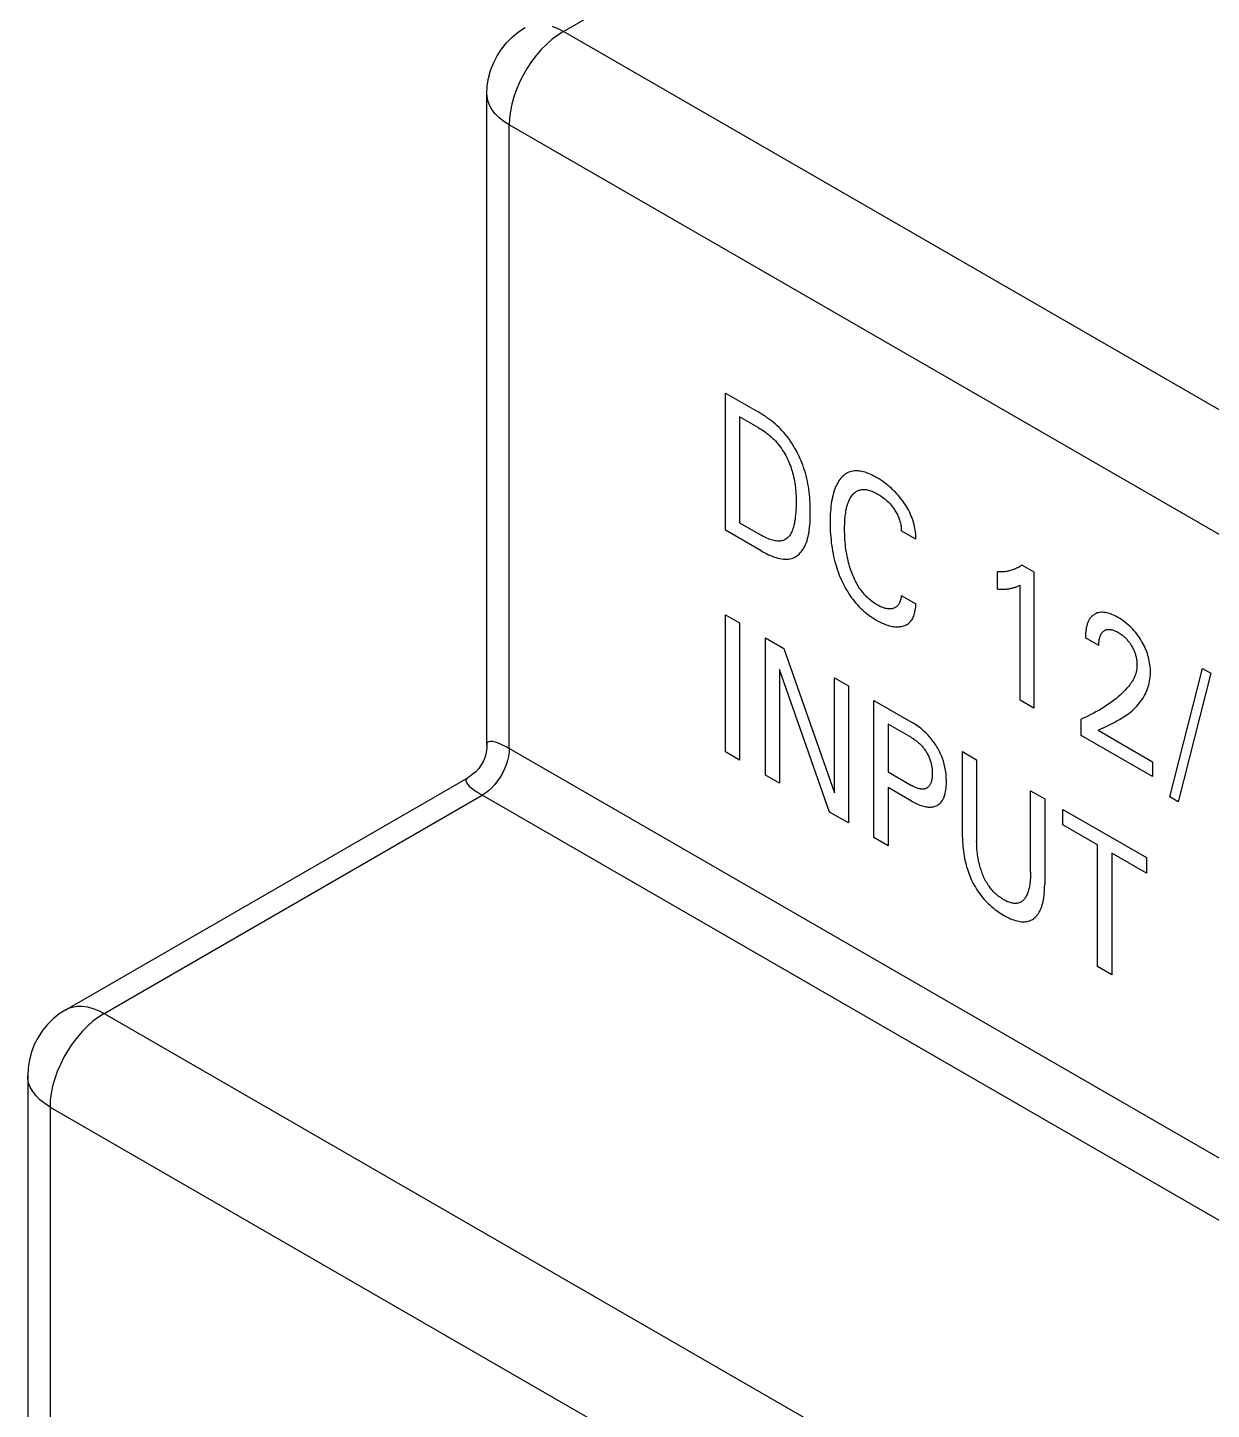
# Model space of a CAD drawing. Extents: x 0 to 420, y 0 to 297.
# Drawn here: x 164.56 to 180.05, y 179.06 to 197.16 of the extents above; entities that cross this region are included whole.
import ezdxf

# ---------------------------------------------------------------- set-up
doc = ezdxf.new("R2010")
doc.units = 0
doc.header["$LTSCALE"] = 23.1
doc.layers.add('40000_ISO', color=7, linetype='CONTINUOUS')

msp = doc.modelspace()

# ---------------------------------------------------------------- linework, layer by layer
at = {"layer": '40000_ISO', "color": 7, "linetype": 'CONTINUOUS'}
for p, q in [((171.572, 197.107), (182.744, 203.557)), ((170.902, 197.033), (170.985, 197.1)), ((170.985, 197.1), (171.072, 197.156)), ((171.425, 197.174), (171.498, 197.145)), ((171.498, 197.059), (171.425, 197.004)), ((171.498, 197.145), (171.572, 197.107)), ((171.572, 197.107), (171.498, 197.059)), ((220.716, 168.734), (171.572, 197.107)), ((170.704, 196.786), (170.761, 196.875)), ((170.761, 196.875), (170.827, 196.958)), ((170.827, 196.958), (170.902, 197.033)), ((171.284, 196.87), (171.218, 196.793)), ((171.354, 196.941), (171.284, 196.87)), ((171.425, 197.004), (171.354, 196.941)), ((170.62, 196.595), (170.656, 196.692)), ((170.656, 196.692), (170.704, 196.786)), ((171.156, 196.711), (171.099, 196.624)), ((171.218, 196.793), (171.156, 196.711)), ((170.593, 196.494), (170.62, 196.595)), ((171.047, 196.533), (171, 196.44)), ((171.099, 196.624), (171.047, 196.533)), ((170.572, 196.29), (170.577, 196.392)), ((170.577, 196.392), (170.593, 196.494)), ((170.96, 196.345), (170.926, 196.249)), ((171, 196.44), (170.96, 196.345)), ((170.573, 196.26), (170.572, 196.29)), ((170.572, 187.765), (170.572, 196.29)), ((170.584, 196.2), (170.573, 196.26)), ((170.606, 196.141), (170.584, 196.2)), ((170.638, 196.083), (170.606, 196.141)), ((170.9, 196.154), (170.88, 196.061)), ((170.926, 196.249), (170.9, 196.154)), ((170.681, 196.028), (170.638, 196.083)), ((170.733, 195.976), (170.681, 196.028)), ((170.795, 195.927), (170.733, 195.976)), ((170.869, 195.969), (170.865, 195.882)), ((170.88, 196.061), (170.869, 195.969)), ((170.865, 195.882), (170.795, 195.927)), ((170.865, 187.717), (170.865, 195.882)), ((220.009, 167.509), (170.865, 195.882)), ((173.693, 190.575), (173.693, 192.371)), ((173.693, 192.371), (174.122, 192.123)), ((173.878, 192.06), (173.878, 190.671)), ((174.122, 191.92), (173.878, 192.06)), ((174.147, 192.109), (174.122, 192.123)), ((174.171, 192.094), (174.147, 192.109)), ((174.196, 192.078), (174.171, 192.094)), ((174.22, 192.062), (174.196, 192.078)), ((174.245, 192.044), (174.22, 192.062)), ((174.269, 192.026), (174.245, 192.044)), ((174.294, 192.008), (174.269, 192.026)), ((174.318, 191.988), (174.294, 192.008)), ((174.342, 191.968), (174.318, 191.988)), ((174.122, 191.92), (174.141, 191.909)), ((174.141, 191.909), (174.16, 191.897)), ((174.16, 191.897), (174.179, 191.884)), ((174.179, 191.884), (174.198, 191.871)), ((174.198, 191.871), (174.218, 191.858)), ((174.218, 191.858), (174.237, 191.843)), ((174.237, 191.843), (174.256, 191.828)), ((174.256, 191.828), (174.274, 191.813)), ((174.274, 191.813), (174.293, 191.796)), ((174.293, 191.796), (174.311, 191.78)), ((174.366, 191.947), (174.342, 191.968)), ((174.39, 191.925), (174.366, 191.947)), ((174.413, 191.902), (174.39, 191.925)), ((174.435, 191.878), (174.413, 191.902)), ((174.458, 191.854), (174.435, 191.878)), ((174.479, 191.829), (174.458, 191.854)), ((174.5, 191.802), (174.479, 191.829)), ((174.522, 191.774), (174.5, 191.802)), ((174.311, 191.78), (174.329, 191.762)), ((174.329, 191.762), (174.347, 191.744)), ((174.347, 191.744), (174.364, 191.725)), ((174.364, 191.725), (174.381, 191.705)), ((174.381, 191.705), (174.398, 191.684)), ((174.398, 191.684), (174.413, 191.664)), ((174.413, 191.664), (174.428, 191.643)), ((174.428, 191.643), (174.442, 191.621)), ((174.442, 191.621), (174.456, 191.598)), ((174.542, 191.746), (174.522, 191.774)), ((174.562, 191.716), (174.542, 191.746)), ((174.581, 191.686), (174.562, 191.716)), ((174.599, 191.655), (174.581, 191.686)), ((174.617, 191.624), (174.599, 191.655)), ((174.633, 191.592), (174.617, 191.624)), ((174.456, 191.598), (174.47, 191.576)), ((174.47, 191.576), (174.482, 191.552)), ((174.482, 191.552), (174.495, 191.529)), ((174.495, 191.529), (174.506, 191.505)), ((174.506, 191.505), (174.517, 191.481)), ((174.517, 191.481), (174.528, 191.457)), ((174.528, 191.457), (174.537, 191.433)), ((174.537, 191.433), (174.547, 191.409)), ((174.649, 191.56), (174.633, 191.592)), ((174.664, 191.527), (174.649, 191.56)), ((174.679, 191.494), (174.664, 191.527)), ((174.692, 191.462), (174.679, 191.494)), ((174.705, 191.429), (174.692, 191.462)), ((174.547, 191.409), (174.555, 191.384)), ((174.555, 191.384), (174.563, 191.36)), ((174.563, 191.36), (174.572, 191.331)), ((174.572, 191.331), (174.579, 191.302)), ((174.579, 191.302), (174.586, 191.274)), ((174.586, 191.274), (174.592, 191.245)), ((174.717, 191.396), (174.705, 191.429)), ((174.727, 191.363), (174.717, 191.396)), ((174.739, 191.327), (174.727, 191.363)), ((174.749, 191.29), (174.739, 191.327)), ((174.758, 191.254), (174.749, 191.29)), ((174.766, 191.218), (174.758, 191.254)), ((175.205, 191.256), (175.191, 191.239)), ((175.218, 191.271), (175.205, 191.256)), ((175.231, 191.284), (175.218, 191.271)), ((175.246, 191.296), (175.231, 191.284)), ((175.261, 191.307), (175.246, 191.296)), ((175.276, 191.317), (175.261, 191.307)), ((175.292, 191.326), (175.276, 191.317)), ((175.309, 191.334), (175.292, 191.326)), ((175.327, 191.34), (175.309, 191.334)), ((175.344, 191.345), (175.327, 191.34)), ((175.363, 191.349), (175.344, 191.345)), ((175.381, 191.351), (175.363, 191.349)), ((175.401, 191.352), (175.381, 191.351)), ((175.42, 191.352), (175.401, 191.352)), ((175.44, 191.35), (175.42, 191.352)), ((175.461, 191.347), (175.44, 191.35)), ((175.481, 191.344), (175.461, 191.347)), ((175.502, 191.339), (175.481, 191.344)), ((175.522, 191.333), (175.502, 191.339)), ((175.543, 191.326), (175.522, 191.333)), ((175.563, 191.318), (175.543, 191.326)), ((175.584, 191.309), (175.563, 191.318)), ((175.605, 191.3), (175.584, 191.309)), ((175.626, 191.289), (175.605, 191.3)), ((175.647, 191.278), (175.626, 191.289)), ((175.668, 191.266), (175.647, 191.278)), ((175.695, 191.251), (175.668, 191.266)), ((175.722, 191.234), (175.695, 191.251)), ((174.592, 191.245), (174.598, 191.217)), ((174.598, 191.217), (174.602, 191.189)), ((174.602, 191.189), (174.606, 191.162)), ((174.606, 191.162), (174.609, 191.134)), ((174.609, 191.134), (174.612, 191.107)), ((174.612, 191.107), (174.614, 191.08)), ((174.614, 191.08), (174.616, 191.053)), ((174.773, 191.183), (174.766, 191.218)), ((174.779, 191.147), (174.773, 191.183)), ((174.784, 191.112), (174.779, 191.147)), ((174.789, 191.077), (174.784, 191.112)), ((174.793, 191.043), (174.789, 191.077)), ((175.117, 191.093), (175.109, 191.066)), ((175.126, 191.118), (175.117, 191.093)), ((175.135, 191.141), (175.126, 191.118)), ((175.145, 191.162), (175.135, 191.141)), ((175.155, 191.183), (175.145, 191.162)), ((175.167, 191.203), (175.155, 191.183)), ((175.179, 191.221), (175.167, 191.203)), ((175.191, 191.239), (175.179, 191.221)), ((175.376, 191.059), (175.385, 191.067)), ((175.385, 191.067), (175.395, 191.075)), ((175.395, 191.075), (175.405, 191.082)), ((175.405, 191.082), (175.416, 191.088)), ((175.416, 191.088), (175.427, 191.093)), ((175.427, 191.093), (175.438, 191.098)), ((175.438, 191.098), (175.449, 191.101)), ((175.449, 191.101), (175.461, 191.104)), ((175.461, 191.104), (175.473, 191.106)), ((175.473, 191.106), (175.485, 191.108)), ((175.485, 191.108), (175.498, 191.108)), ((175.498, 191.108), (175.511, 191.108)), ((175.511, 191.108), (175.524, 191.107)), ((175.524, 191.107), (175.537, 191.106)), ((175.537, 191.106), (175.55, 191.104)), ((175.55, 191.104), (175.565, 191.1)), ((175.565, 191.1), (175.58, 191.096)), ((175.58, 191.096), (175.595, 191.091)), ((175.595, 191.091), (175.61, 191.086)), ((175.61, 191.086), (175.626, 191.079)), ((175.626, 191.079), (175.641, 191.072)), ((175.641, 191.072), (175.657, 191.065)), ((175.748, 191.216), (175.722, 191.234)), ((175.775, 191.197), (175.748, 191.216)), ((175.801, 191.177), (175.775, 191.197)), ((175.821, 191.161), (175.801, 191.177)), ((175.841, 191.145), (175.821, 191.161)), ((175.86, 191.128), (175.841, 191.145)), ((175.88, 191.11), (175.86, 191.128)), ((175.899, 191.091), (175.88, 191.11)), ((175.918, 191.072), (175.899, 191.091)), ((175.935, 191.053), (175.918, 191.072)), ((174.616, 191.053), (174.617, 191.026)), ((174.617, 191.026), (174.617, 191)), ((174.617, 191), (174.618, 190.973)), ((174.618, 190.912), (174.617, 190.878)), ((174.618, 190.973), (174.618, 190.947)), ((174.618, 190.947), (174.618, 190.912)), ((174.796, 191.008), (174.793, 191.043)), ((174.798, 190.974), (174.796, 191.008)), ((174.8, 190.94), (174.798, 190.974)), ((174.802, 190.906), (174.8, 190.94)), ((174.803, 190.873), (174.802, 190.906)), ((175.074, 190.89), (175.071, 190.855)), ((175.079, 190.924), (175.074, 190.89)), ((175.083, 190.954), (175.079, 190.924)), ((175.089, 190.983), (175.083, 190.954)), ((175.095, 191.011), (175.089, 190.983)), ((175.101, 191.039), (175.095, 191.011)), ((175.109, 191.066), (175.101, 191.039)), ((175.279, 190.866), (175.284, 190.887)), ((175.284, 190.887), (175.29, 190.907)), ((175.29, 190.907), (175.296, 190.926)), ((175.296, 190.926), (175.302, 190.941)), ((175.302, 190.941), (175.308, 190.955)), ((175.308, 190.955), (175.314, 190.969)), ((175.314, 190.969), (175.32, 190.982)), ((175.32, 190.982), (175.327, 190.995)), ((175.327, 190.995), (175.335, 191.008)), ((175.335, 191.008), (175.343, 191.019)), ((175.343, 191.019), (175.351, 191.031)), ((175.351, 191.031), (175.359, 191.041)), ((175.359, 191.041), (175.367, 191.05)), ((175.367, 191.05), (175.376, 191.059)), ((175.657, 191.065), (175.672, 191.057)), ((175.672, 191.057), (175.688, 191.048)), ((175.688, 191.048), (175.703, 191.038)), ((175.703, 191.038), (175.719, 191.029)), ((175.719, 191.029), (175.735, 191.018)), ((175.735, 191.018), (175.75, 191.007)), ((175.75, 191.007), (175.766, 190.995)), ((175.766, 190.995), (175.78, 190.984)), ((175.78, 190.984), (175.794, 190.972)), ((175.794, 190.972), (175.807, 190.959)), ((175.807, 190.959), (175.821, 190.946)), ((175.821, 190.946), (175.835, 190.932)), ((175.835, 190.932), (175.847, 190.919)), ((175.847, 190.919), (175.86, 190.905)), ((175.86, 190.905), (175.872, 190.89)), ((175.872, 190.89), (175.883, 190.875)), ((175.953, 191.034), (175.935, 191.053)), ((175.97, 191.014), (175.953, 191.034)), ((175.986, 190.994), (175.97, 191.014)), ((176.003, 190.973), (175.986, 190.994)), ((176.018, 190.951), (176.003, 190.973)), ((176.033, 190.93), (176.018, 190.951)), ((176.048, 190.908), (176.033, 190.93)), ((176.062, 190.885), (176.048, 190.908)), ((174.604, 190.717), (174.599, 190.691)), ((174.607, 190.744), (174.604, 190.717)), ((174.611, 190.777), (174.607, 190.744)), ((174.614, 190.81), (174.611, 190.777)), ((174.616, 190.843), (174.614, 190.81)), ((174.617, 190.878), (174.616, 190.843)), ((174.8, 190.675), (174.801, 190.707)), ((174.801, 190.707), (174.802, 190.74)), ((174.802, 190.74), (174.803, 190.773)), ((174.803, 190.839), (174.803, 190.873)), ((174.803, 190.806), (174.803, 190.839)), ((174.803, 190.773), (174.803, 190.806)), ((175.064, 190.747), (175.063, 190.711)), ((175.063, 190.711), (175.063, 190.674)), ((175.066, 190.784), (175.064, 190.747)), ((175.068, 190.82), (175.066, 190.784)), ((175.071, 190.855), (175.068, 190.82)), ((175.255, 190.685), (175.257, 190.715)), ((175.257, 190.715), (175.26, 190.744)), ((175.26, 190.744), (175.262, 190.762)), ((175.262, 190.762), (175.264, 190.78)), ((175.264, 190.78), (175.267, 190.802)), ((175.267, 190.802), (175.271, 190.824)), ((175.271, 190.824), (175.275, 190.845)), ((175.275, 190.845), (175.279, 190.866)), ((175.883, 190.875), (175.895, 190.859)), ((175.895, 190.859), (175.904, 190.847)), ((175.904, 190.847), (175.912, 190.833)), ((175.912, 190.833), (175.921, 190.82)), ((175.921, 190.82), (175.929, 190.807)), ((175.929, 190.807), (175.937, 190.793)), ((175.937, 190.793), (175.944, 190.779)), ((175.944, 190.779), (175.951, 190.765)), ((175.951, 190.765), (175.957, 190.751)), ((175.957, 190.751), (175.963, 190.737)), ((175.963, 190.737), (175.968, 190.723)), ((175.968, 190.723), (175.973, 190.709)), ((175.973, 190.709), (175.977, 190.695)), ((176.075, 190.863), (176.062, 190.885)), ((176.088, 190.84), (176.075, 190.863)), ((176.1, 190.816), (176.088, 190.84)), ((176.111, 190.793), (176.1, 190.816)), ((176.121, 190.769), (176.111, 190.793)), ((176.131, 190.746), (176.121, 190.769)), ((176.14, 190.722), (176.131, 190.746)), ((176.148, 190.698), (176.14, 190.722)), ((174.159, 190.306), (173.693, 190.575)), ((173.878, 190.671), (174.16, 190.509)), ((174.548, 190.53), (174.54, 190.516)), ((174.556, 190.545), (174.548, 190.53)), ((174.563, 190.56), (174.556, 190.545)), ((174.569, 190.576), (174.563, 190.56)), ((174.575, 190.592), (174.569, 190.576)), ((174.582, 190.616), (174.575, 190.592)), ((174.589, 190.64), (174.582, 190.616)), ((174.595, 190.665), (174.589, 190.64)), ((174.599, 190.691), (174.595, 190.665)), ((174.782, 190.521), (174.787, 190.551)), ((174.787, 190.551), (174.791, 190.581)), ((174.791, 190.581), (174.795, 190.612)), ((174.795, 190.612), (174.798, 190.643)), ((174.798, 190.643), (174.8, 190.675)), ((175.063, 190.674), (175.063, 190.637)), ((175.063, 190.637), (175.064, 190.599)), ((175.064, 190.599), (175.066, 190.561)), ((175.066, 190.561), (175.068, 190.523)), ((175.253, 190.624), (175.254, 190.655)), ((175.253, 190.593), (175.253, 190.624)), ((175.253, 190.56), (175.253, 190.593)), ((175.254, 190.526), (175.253, 190.56)), ((175.254, 190.655), (175.255, 190.685)), ((175.255, 190.492), (175.254, 190.526)), ((175.977, 190.695), (175.981, 190.681)), ((175.981, 190.681), (175.984, 190.667)), ((175.984, 190.667), (175.987, 190.652)), ((175.987, 190.652), (175.99, 190.637)), ((175.99, 190.637), (175.992, 190.622)), ((175.992, 190.622), (175.994, 190.608)), ((175.994, 190.608), (175.995, 190.593)), ((175.995, 190.593), (175.995, 190.579)), ((175.995, 190.579), (175.995, 190.566)), ((176.185, 190.456), (175.995, 190.566)), ((176.155, 190.675), (176.148, 190.698)), ((176.161, 190.651), (176.155, 190.675)), ((176.167, 190.628), (176.161, 190.651)), ((176.172, 190.602), (176.167, 190.628)), ((176.177, 190.577), (176.172, 190.602)), ((176.18, 190.552), (176.177, 190.577)), ((176.183, 190.527), (176.18, 190.552)), ((176.184, 190.503), (176.183, 190.527)), ((174.179, 190.498), (174.16, 190.509)), ((174.198, 190.488), (174.179, 190.498)), ((174.217, 190.479), (174.198, 190.488)), ((174.236, 190.47), (174.217, 190.479)), ((174.255, 190.462), (174.236, 190.47)), ((174.274, 190.455), (174.255, 190.462)), ((174.293, 190.448), (174.274, 190.455)), ((174.311, 190.443), (174.293, 190.448)), ((174.327, 190.439), (174.311, 190.443)), ((174.343, 190.436), (174.327, 190.439)), ((174.359, 190.434), (174.343, 190.436)), ((174.374, 190.432), (174.359, 190.434)), ((174.389, 190.432), (174.374, 190.432)), ((174.404, 190.433), (174.389, 190.432)), ((174.418, 190.434), (174.404, 190.433)), ((174.432, 190.437), (174.418, 190.434)), ((174.447, 190.441), (174.432, 190.437)), ((174.461, 190.446), (174.447, 190.441)), ((174.474, 190.453), (174.461, 190.446)), ((174.487, 190.461), (174.474, 190.453)), ((174.499, 190.47), (174.487, 190.461)), ((174.511, 190.48), (174.499, 190.47)), ((174.521, 190.491), (174.511, 190.48)), ((174.531, 190.503), (174.521, 190.491)), ((174.54, 190.516), (174.531, 190.503)), ((174.71, 190.326), (174.721, 190.344)), ((174.721, 190.344), (174.732, 190.363)), ((174.732, 190.363), (174.743, 190.387)), ((174.743, 190.387), (174.753, 190.412)), ((174.753, 190.412), (174.762, 190.438)), ((174.762, 190.438), (174.769, 190.465)), ((174.769, 190.465), (174.776, 190.492)), ((174.776, 190.492), (174.782, 190.521)), ((175.068, 190.523), (175.071, 190.485)), ((175.071, 190.485), (175.075, 190.446)), ((175.075, 190.446), (175.079, 190.407)), ((175.079, 190.407), (175.084, 190.372)), ((175.084, 190.372), (175.089, 190.338)), ((175.257, 190.458), (175.255, 190.492)), ((175.26, 190.424), (175.257, 190.458)), ((175.263, 190.389), (175.26, 190.424)), ((175.266, 190.358), (175.263, 190.389)), ((175.27, 190.327), (175.266, 190.358)), ((176.185, 190.479), (176.184, 190.503)), ((176.185, 190.456), (176.185, 190.479)), ((174.159, 190.306), (174.183, 190.292)), ((174.183, 190.292), (174.208, 190.279)), ((174.208, 190.279), (174.233, 190.266)), ((174.233, 190.266), (174.258, 190.254)), ((174.258, 190.254), (174.283, 190.243)), ((174.283, 190.243), (174.307, 190.233)), ((174.307, 190.233), (174.332, 190.224)), ((174.332, 190.224), (174.356, 190.216)), ((174.356, 190.216), (174.38, 190.209)), ((174.38, 190.209), (174.404, 190.203)), ((174.404, 190.203), (174.428, 190.199)), ((174.428, 190.199), (174.451, 190.196)), ((174.451, 190.196), (174.473, 190.194)), ((174.473, 190.194), (174.495, 190.194)), ((174.495, 190.194), (174.517, 190.196)), ((174.517, 190.196), (174.537, 190.2)), ((174.537, 190.2), (174.556, 190.204)), ((174.556, 190.204), (174.575, 190.211)), ((174.575, 190.211), (174.593, 190.219)), ((174.593, 190.219), (174.61, 190.228)), ((174.61, 190.228), (174.626, 190.238)), ((174.626, 190.238), (174.642, 190.25)), ((174.642, 190.25), (174.657, 190.263)), ((174.657, 190.263), (174.672, 190.277)), ((174.672, 190.277), (174.685, 190.292)), ((174.685, 190.292), (174.698, 190.309)), ((174.698, 190.309), (174.71, 190.326)), ((175.089, 190.338), (175.095, 190.303)), ((175.095, 190.303), (175.102, 190.267)), ((175.102, 190.267), (175.109, 190.232)), ((175.109, 190.232), (175.117, 190.196)), ((175.117, 190.196), (175.127, 190.16)), ((175.275, 190.295), (175.27, 190.327)), ((175.28, 190.264), (175.275, 190.295)), ((175.286, 190.232), (175.28, 190.264)), ((175.293, 190.2), (175.286, 190.232)), ((175.299, 190.176), (175.293, 190.2)), ((175.305, 190.151), (175.299, 190.176)), ((175.127, 190.16), (175.136, 190.128)), ((175.136, 190.128), (175.145, 190.095)), ((175.145, 190.095), (175.156, 190.063)), ((175.156, 190.063), (175.167, 190.03)), ((175.167, 190.03), (175.179, 189.998)), ((175.179, 189.998), (175.192, 189.965)), ((175.311, 190.127), (175.305, 190.151)), ((175.319, 190.102), (175.311, 190.127)), ((175.326, 190.078), (175.319, 190.102)), ((175.334, 190.053), (175.326, 190.078)), ((175.343, 190.028), (175.334, 190.053)), ((175.351, 190.008), (175.343, 190.028)), ((175.359, 189.987), (175.351, 190.008)), ((175.368, 189.967), (175.359, 189.987)), ((177.253, 189.805), (177.253, 190.029)), ((177.268, 190.029), (177.253, 190.029)), ((177.283, 190.028), (177.268, 190.029)), ((177.298, 190.028), (177.283, 190.028)), ((177.313, 190.029), (177.298, 190.028)), ((177.327, 190.03), (177.313, 190.029)), ((177.342, 190.031), (177.327, 190.03)), ((177.356, 190.032), (177.342, 190.031)), ((177.37, 190.034), (177.356, 190.032)), ((177.384, 190.037), (177.37, 190.034)), ((177.398, 190.04), (177.384, 190.037)), ((177.412, 190.043), (177.398, 190.04)), ((177.425, 190.046), (177.412, 190.043)), ((177.439, 190.05), (177.425, 190.046)), ((177.452, 190.055), (177.439, 190.05)), ((177.465, 190.059), (177.452, 190.055)), ((177.478, 190.064), (177.465, 190.059)), ((177.491, 190.07), (177.478, 190.064)), ((177.504, 190.076), (177.491, 190.07)), ((177.517, 190.082), (177.504, 190.076)), ((177.529, 190.088), (177.517, 190.082)), ((177.541, 190.095), (177.529, 190.088)), ((177.554, 190.103), (177.541, 190.095)), ((177.565, 190.111), (177.554, 190.103)), ((177.577, 190.119), (177.565, 190.111)), ((177.577, 190.119), (177.731, 190.03)), ((177.731, 190.03), (177.731, 188.244)), ((175.192, 189.965), (175.206, 189.933)), ((175.206, 189.933), (175.219, 189.905)), ((175.219, 189.905), (175.232, 189.877)), ((175.232, 189.877), (175.247, 189.849)), ((175.247, 189.849), (175.261, 189.821)), ((175.261, 189.821), (175.277, 189.794)), ((175.377, 189.946), (175.368, 189.967)), ((175.386, 189.926), (175.377, 189.946)), ((175.396, 189.906), (175.386, 189.926)), ((175.407, 189.886), (175.396, 189.906)), ((175.418, 189.866), (175.407, 189.886)), ((175.429, 189.847), (175.418, 189.866)), ((175.441, 189.827), (175.429, 189.847)), ((175.454, 189.808), (175.441, 189.827)), ((175.468, 189.789), (175.454, 189.808)), ((177.253, 189.805), (177.27, 189.805)), ((177.27, 189.805), (177.286, 189.804)), ((177.286, 189.804), (177.303, 189.804)), ((177.303, 189.804), (177.32, 189.803)), ((177.32, 189.803), (177.336, 189.804)), ((177.336, 189.804), (177.348, 189.804)), ((177.348, 189.804), (177.36, 189.805)), ((177.36, 189.805), (177.372, 189.805)), ((177.372, 189.805), (177.384, 189.807)), ((177.384, 189.807), (177.396, 189.808)), ((177.396, 189.808), (177.408, 189.809)), ((177.408, 189.809), (177.42, 189.811)), ((177.42, 189.811), (177.432, 189.814)), ((177.432, 189.814), (177.444, 189.816)), ((177.444, 189.816), (177.456, 189.819)), ((177.456, 189.819), (177.468, 189.823)), ((177.468, 189.823), (177.476, 189.825)), ((177.476, 189.825), (177.485, 189.828)), ((177.485, 189.828), (177.493, 189.831)), ((177.493, 189.831), (177.502, 189.835)), ((177.502, 189.835), (177.511, 189.839)), ((177.511, 189.839), (177.52, 189.843)), ((177.52, 189.843), (177.53, 189.847)), ((177.53, 189.847), (177.54, 189.852)), ((177.54, 189.852), (177.549, 189.857)), ((177.549, 188.349), (177.549, 189.857)), ((175.277, 189.794), (175.293, 189.767)), ((175.293, 189.767), (175.31, 189.74)), ((175.31, 189.74), (175.327, 189.715)), ((175.327, 189.715), (175.345, 189.69)), ((175.345, 189.69), (175.363, 189.666)), ((175.363, 189.666), (175.382, 189.642)), ((175.382, 189.642), (175.401, 189.62)), ((175.401, 189.62), (175.421, 189.598)), ((175.482, 189.771), (175.468, 189.789)), ((175.496, 189.753), (175.482, 189.771)), ((175.511, 189.736), (175.496, 189.753)), ((175.526, 189.719), (175.511, 189.736)), ((175.541, 189.704), (175.526, 189.719)), ((175.556, 189.689), (175.541, 189.704)), ((175.571, 189.676), (175.556, 189.689)), ((175.586, 189.663), (175.571, 189.676)), ((175.601, 189.65), (175.586, 189.663)), ((175.617, 189.638), (175.601, 189.65)), ((175.632, 189.627), (175.617, 189.638)), ((175.648, 189.617), (175.632, 189.627)), ((175.972, 189.626), (175.967, 189.615)), ((175.977, 189.637), (175.972, 189.626)), ((175.981, 189.65), (175.977, 189.637)), ((175.985, 189.664), (175.981, 189.65)), ((175.989, 189.677), (175.985, 189.664)), ((175.992, 189.692), (175.989, 189.677)), ((175.994, 189.707), (175.992, 189.692)), ((175.995, 189.722), (175.994, 189.707)), ((175.995, 189.722), (176.185, 189.612)), ((173.693, 187.672), (173.693, 189.468)), ((173.693, 189.468), (173.878, 189.361)), ((175.421, 189.598), (175.441, 189.577)), ((175.441, 189.577), (175.461, 189.556)), ((175.461, 189.556), (175.481, 189.536)), ((175.481, 189.536), (175.504, 189.516)), ((175.504, 189.516), (175.527, 189.496)), ((175.527, 189.496), (175.55, 189.478)), ((175.55, 189.478), (175.574, 189.46)), ((175.574, 189.46), (175.597, 189.444)), ((175.597, 189.444), (175.621, 189.428)), ((175.663, 189.607), (175.648, 189.617)), ((175.679, 189.598), (175.663, 189.607)), ((175.695, 189.589), (175.679, 189.598)), ((175.71, 189.581), (175.695, 189.589)), ((175.726, 189.573), (175.71, 189.581)), ((175.741, 189.567), (175.726, 189.573)), ((175.757, 189.561), (175.741, 189.567)), ((175.771, 189.556), (175.757, 189.561)), ((175.785, 189.552), (175.771, 189.556)), ((175.799, 189.548), (175.785, 189.552)), ((175.813, 189.546), (175.799, 189.548)), ((175.826, 189.544), (175.813, 189.546)), ((175.839, 189.544), (175.826, 189.544)), ((175.851, 189.544), (175.839, 189.544)), ((175.863, 189.545), (175.851, 189.544)), ((175.875, 189.547), (175.863, 189.545)), ((175.886, 189.549), (175.875, 189.547)), ((175.896, 189.553), (175.886, 189.549)), ((175.906, 189.557), (175.896, 189.553)), ((175.915, 189.561), (175.906, 189.557)), ((175.924, 189.567), (175.915, 189.561)), ((175.933, 189.573), (175.924, 189.567)), ((175.94, 189.58), (175.933, 189.573)), ((175.948, 189.588), (175.94, 189.58)), ((175.955, 189.596), (175.948, 189.588)), ((175.961, 189.606), (175.955, 189.596)), ((175.967, 189.615), (175.961, 189.606)), ((176.151, 189.435), (176.158, 189.451)), ((176.158, 189.451), (176.164, 189.468)), ((176.164, 189.468), (176.169, 189.486)), ((176.169, 189.486), (176.174, 189.506)), ((176.174, 189.506), (176.178, 189.526)), ((176.178, 189.526), (176.181, 189.547)), ((176.181, 189.547), (176.183, 189.568)), ((176.183, 189.568), (176.185, 189.59)), ((176.185, 189.59), (176.185, 189.612)), ((178.481, 189.44), (178.475, 189.434)), ((178.487, 189.447), (178.481, 189.44)), ((178.493, 189.452), (178.487, 189.447)), ((178.5, 189.458), (178.493, 189.452)), ((178.506, 189.463), (178.5, 189.458)), ((178.513, 189.468), (178.506, 189.463)), ((178.52, 189.473), (178.513, 189.468)), ((178.528, 189.477), (178.52, 189.473)), ((178.535, 189.481), (178.528, 189.477)), ((178.543, 189.484), (178.535, 189.481)), ((178.559, 189.491), (178.543, 189.484)), ((178.576, 189.495), (178.559, 189.491)), ((178.594, 189.498), (178.576, 189.495)), ((178.612, 189.5), (178.594, 189.498)), ((178.628, 189.5), (178.612, 189.5)), ((178.645, 189.499), (178.628, 189.5)), ((178.661, 189.497), (178.645, 189.499)), ((178.678, 189.494), (178.661, 189.497)), ((178.696, 189.49), (178.678, 189.494)), ((178.713, 189.485), (178.696, 189.49)), ((178.732, 189.479), (178.713, 189.485)), ((178.752, 189.471), (178.732, 189.479)), ((178.771, 189.463), (178.752, 189.471)), ((178.791, 189.453), (178.771, 189.463)), ((178.81, 189.443), (178.791, 189.453)), ((178.83, 189.432), (178.81, 189.443)), ((173.878, 189.361), (173.878, 187.565)), ((175.621, 189.428), (175.645, 189.413)), ((175.645, 189.413), (175.668, 189.399)), ((175.668, 189.399), (175.694, 189.384)), ((175.694, 189.384), (175.72, 189.371)), ((175.72, 189.371), (175.746, 189.358)), ((175.746, 189.358), (175.772, 189.347)), ((175.772, 189.347), (175.797, 189.337)), ((175.797, 189.337), (175.817, 189.331)), ((175.817, 189.331), (175.837, 189.325)), ((175.837, 189.325), (175.856, 189.32)), ((175.856, 189.32), (175.875, 189.316)), ((175.875, 189.316), (175.894, 189.313)), ((175.894, 189.313), (175.913, 189.31)), ((175.913, 189.31), (175.93, 189.309)), ((175.93, 189.309), (175.948, 189.309)), ((175.948, 189.309), (175.965, 189.31)), ((175.965, 189.31), (175.981, 189.312)), ((175.981, 189.312), (175.998, 189.314)), ((175.998, 189.314), (176.014, 189.318)), ((176.014, 189.318), (176.029, 189.322)), ((176.029, 189.322), (176.043, 189.328)), ((176.043, 189.328), (176.057, 189.334)), ((176.057, 189.334), (176.07, 189.341)), ((176.07, 189.341), (176.083, 189.35)), ((176.083, 189.35), (176.095, 189.359)), ((176.095, 189.359), (176.106, 189.37)), ((176.106, 189.37), (176.117, 189.381)), ((176.117, 189.381), (176.126, 189.393)), ((176.126, 189.393), (176.135, 189.406)), ((176.135, 189.406), (176.144, 189.42)), ((176.144, 189.42), (176.151, 189.435)), ((178.41, 189.259), (178.409, 189.246)), ((178.412, 189.272), (178.41, 189.259)), ((178.414, 189.285), (178.412, 189.272)), ((178.416, 189.297), (178.414, 189.285)), ((178.419, 189.309), (178.416, 189.297)), ((178.421, 189.319), (178.419, 189.309)), ((178.423, 189.328), (178.421, 189.319)), ((178.426, 189.338), (178.423, 189.328)), ((178.429, 189.347), (178.426, 189.338)), ((178.432, 189.356), (178.429, 189.347)), ((178.435, 189.365), (178.432, 189.356)), ((178.439, 189.373), (178.435, 189.365)), ((178.442, 189.382), (178.439, 189.373)), ((178.446, 189.39), (178.442, 189.382)), ((178.45, 189.398), (178.446, 189.39)), ((178.455, 189.405), (178.45, 189.398)), ((178.459, 189.413), (178.455, 189.405)), ((178.464, 189.42), (178.459, 189.413)), ((178.47, 189.427), (178.464, 189.42)), ((178.475, 189.434), (178.47, 189.427)), ((178.643, 189.253), (178.649, 189.258)), ((178.649, 189.258), (178.655, 189.262)), ((178.655, 189.262), (178.662, 189.265)), ((178.662, 189.265), (178.669, 189.269)), ((178.669, 189.269), (178.676, 189.271)), ((178.676, 189.271), (178.684, 189.273)), ((178.684, 189.273), (178.692, 189.275)), ((178.692, 189.275), (178.7, 189.276)), ((178.7, 189.276), (178.708, 189.277)), ((178.708, 189.277), (178.716, 189.277)), ((178.716, 189.277), (178.725, 189.276)), ((178.725, 189.276), (178.733, 189.275)), ((178.733, 189.275), (178.742, 189.274)), ((178.742, 189.274), (178.751, 189.272)), ((178.751, 189.272), (178.76, 189.27)), ((178.76, 189.27), (178.77, 189.267)), ((178.77, 189.267), (178.78, 189.263)), ((178.78, 189.263), (178.79, 189.259)), ((178.79, 189.259), (178.8, 189.255)), ((178.853, 189.419), (178.83, 189.432)), ((178.876, 189.404), (178.853, 189.419)), ((178.898, 189.388), (178.876, 189.404)), ((178.921, 189.372), (178.898, 189.388)), ((178.944, 189.354), (178.921, 189.372)), ((178.964, 189.337), (178.944, 189.354)), ((178.984, 189.318), (178.964, 189.337)), ((179.004, 189.299), (178.984, 189.318)), ((179.023, 189.279), (179.004, 189.299)), ((179.043, 189.259), (179.023, 189.279)), ((179.06, 189.238), (179.043, 189.259)), ((174.218, 187.369), (174.218, 189.165)), ((174.218, 189.165), (174.459, 189.026)), ((178.406, 189.207), (178.405, 189.193)), ((178.405, 189.193), (178.405, 189.179)), ((178.405, 189.179), (178.405, 189.166)), ((178.58, 189.064), (178.405, 189.166)), ((178.407, 189.233), (178.406, 189.22)), ((178.406, 189.22), (178.406, 189.207)), ((178.409, 189.246), (178.407, 189.233)), ((178.58, 189.064), (178.581, 189.077)), ((178.581, 189.09), (178.582, 189.103)), ((178.581, 189.077), (178.581, 189.09)), ((178.582, 189.103), (178.583, 189.116)), ((178.583, 189.116), (178.584, 189.128)), ((178.584, 189.128), (178.586, 189.14)), ((178.586, 189.14), (178.588, 189.152)), ((178.588, 189.152), (178.59, 189.162)), ((178.59, 189.162), (178.593, 189.172)), ((178.593, 189.172), (178.596, 189.181)), ((178.596, 189.181), (178.599, 189.191)), ((178.599, 189.191), (178.603, 189.199)), ((178.603, 189.199), (178.607, 189.208)), ((178.607, 189.208), (178.611, 189.216)), ((178.611, 189.216), (178.615, 189.223)), ((178.615, 189.223), (178.62, 189.23)), ((178.62, 189.23), (178.625, 189.237)), ((178.625, 189.237), (178.631, 189.243)), ((178.631, 189.243), (178.637, 189.248)), ((178.637, 189.248), (178.643, 189.253)), ((178.8, 189.255), (178.81, 189.25)), ((178.81, 189.25), (178.82, 189.244)), ((178.82, 189.244), (178.83, 189.239)), ((178.83, 189.239), (178.84, 189.233)), ((178.84, 189.233), (178.849, 189.227)), ((178.849, 189.227), (178.859, 189.22)), ((178.859, 189.22), (178.869, 189.214)), ((178.869, 189.214), (178.879, 189.207)), ((178.879, 189.207), (178.888, 189.199)), ((178.888, 189.199), (178.898, 189.191)), ((178.898, 189.191), (178.907, 189.184)), ((178.907, 189.184), (178.915, 189.176)), ((178.915, 189.176), (178.924, 189.168)), ((178.924, 189.168), (178.932, 189.16)), ((178.932, 189.16), (178.941, 189.151)), ((178.941, 189.151), (178.949, 189.142)), ((178.949, 189.142), (178.957, 189.133)), ((178.957, 189.133), (178.964, 189.124)), ((178.964, 189.124), (178.972, 189.115)), ((178.972, 189.115), (178.979, 189.105)), ((178.979, 189.105), (178.986, 189.095)), ((178.986, 189.095), (178.993, 189.085)), ((178.993, 189.085), (179, 189.075)), ((179.078, 189.216), (179.06, 189.238)), ((179.094, 189.193), (179.078, 189.216)), ((179.111, 189.17), (179.094, 189.193)), ((179.126, 189.147), (179.111, 189.17)), ((179.14, 189.124), (179.126, 189.147)), ((179.153, 189.102), (179.14, 189.124)), ((179.165, 189.079), (179.153, 189.102)), ((179.177, 189.056), (179.165, 189.079)), ((174.459, 189.026), (175.12, 187.138)), ((179, 189.075), (179.006, 189.064)), ((179.006, 189.064), (179.013, 189.053)), ((179.013, 189.053), (179.019, 189.041)), ((179.019, 189.041), (179.026, 189.03)), ((179.026, 189.03), (179.031, 189.018)), ((179.031, 189.018), (179.037, 189.006)), ((179.037, 189.006), (179.042, 188.994)), ((179.042, 188.994), (179.047, 188.982)), ((179.047, 188.982), (179.051, 188.971)), ((179.051, 188.971), (179.055, 188.96)), ((179.055, 188.96), (179.058, 188.949)), ((179.058, 188.949), (179.061, 188.938)), ((179.061, 188.938), (179.064, 188.927)), ((179.064, 188.927), (179.067, 188.916)), ((179.067, 188.916), (179.069, 188.905)), ((179.069, 188.905), (179.071, 188.894)), ((179.188, 189.032), (179.177, 189.056)), ((179.198, 189.009), (179.188, 189.032)), ((179.207, 188.984), (179.198, 189.009)), ((179.215, 188.96), (179.207, 188.984)), ((179.223, 188.936), (179.215, 188.96)), ((179.23, 188.911), (179.223, 188.936)), ((179.235, 188.887), (179.23, 188.911)), ((174.402, 188.752), (174.402, 187.262)), ((175.055, 186.885), (174.402, 188.752)), ((179.067, 188.715), (179.063, 188.699)), ((179.071, 188.731), (179.067, 188.715)), ((179.071, 188.894), (179.073, 188.881)), ((179.074, 188.748), (179.071, 188.731)), ((179.073, 188.881), (179.075, 188.867)), ((179.077, 188.766), (179.074, 188.748)), ((179.075, 188.867), (179.077, 188.854)), ((179.077, 188.854), (179.078, 188.84)), ((179.078, 188.783), (179.077, 188.766)), ((179.078, 188.84), (179.079, 188.827)), ((179.079, 188.802), (179.078, 188.783)), ((179.079, 188.827), (179.079, 188.815)), ((179.079, 188.815), (179.079, 188.802)), ((179.24, 188.863), (179.235, 188.887)), ((179.245, 188.837), (179.24, 188.863)), ((179.249, 188.811), (179.245, 188.837)), ((179.252, 188.785), (179.249, 188.811)), ((179.254, 188.76), (179.252, 188.785)), ((179.255, 188.735), (179.254, 188.76)), ((179.255, 188.711), (179.255, 188.735)), ((179.507, 187.083), (179.938, 188.766)), ((179.938, 188.766), (180.047, 188.703)), ((175.12, 187.138), (175.12, 188.644)), ((175.12, 188.644), (175.304, 188.538)), ((175.304, 188.538), (175.304, 186.742)), ((178.973, 188.534), (178.96, 188.519)), ((178.985, 188.55), (178.973, 188.534)), ((178.996, 188.566), (178.985, 188.55)), ((179.007, 188.582), (178.996, 188.566)), ((179.018, 188.599), (179.007, 188.582)), ((179.028, 188.617), (179.018, 188.599)), ((179.038, 188.635), (179.028, 188.617)), ((179.046, 188.654), (179.038, 188.635)), ((179.052, 188.669), (179.046, 188.654)), ((179.058, 188.684), (179.052, 188.669)), ((179.063, 188.699), (179.058, 188.684)), ((179.226, 188.524), (179.233, 188.548)), ((179.233, 188.548), (179.239, 188.573)), ((179.239, 188.573), (179.244, 188.599)), ((179.244, 188.599), (179.248, 188.626)), ((179.248, 188.626), (179.252, 188.654)), ((179.252, 188.654), (179.254, 188.682)), ((179.254, 188.682), (179.255, 188.711)), ((180.047, 188.703), (179.616, 187.02)), ((178.784, 188.354), (178.751, 188.329)), ((178.809, 188.373), (178.784, 188.354)), ((178.833, 188.394), (178.809, 188.373)), ((178.857, 188.414), (178.833, 188.394)), ((178.881, 188.436), (178.857, 188.414)), ((178.904, 188.458), (178.881, 188.436)), ((178.926, 188.481), (178.904, 188.458)), ((178.948, 188.505), (178.926, 188.481)), ((178.96, 188.519), (178.948, 188.505)), ((179.131, 188.336), (179.148, 188.36)), ((179.148, 188.36), (179.164, 188.385)), ((179.164, 188.385), (179.179, 188.412)), ((179.179, 188.412), (179.189, 188.433)), ((179.189, 188.433), (179.199, 188.454)), ((179.199, 188.454), (179.209, 188.477)), ((179.209, 188.477), (179.218, 188.5)), ((179.218, 188.5), (179.226, 188.524)), ((175.636, 186.55), (175.636, 188.346)), ((175.636, 188.346), (176.128, 188.062)), ((177.731, 188.244), (177.549, 188.349)), ((178.505, 188.176), (178.466, 188.156)), ((178.541, 188.195), (178.505, 188.176)), ((178.578, 188.216), (178.541, 188.195)), ((178.614, 188.237), (178.578, 188.216)), ((178.649, 188.26), (178.614, 188.237)), ((178.684, 188.282), (178.649, 188.26)), ((178.718, 188.305), (178.684, 188.282)), ((178.751, 188.329), (178.718, 188.305)), ((178.95, 188.16), (178.973, 188.176)), ((178.973, 188.176), (178.995, 188.193)), ((178.995, 188.193), (179.016, 188.211)), ((179.016, 188.211), (179.037, 188.23)), ((179.037, 188.23), (179.057, 188.249)), ((179.057, 188.249), (179.077, 188.269)), ((179.077, 188.269), (179.096, 188.291)), ((179.096, 188.291), (179.114, 188.313)), ((179.114, 188.313), (179.131, 188.336)), ((175.821, 188.036), (175.821, 187.41)), ((176.128, 187.859), (175.821, 188.036)), ((176.146, 188.052), (176.128, 188.062)), ((176.164, 188.041), (176.146, 188.052)), ((176.182, 188.029), (176.164, 188.041)), ((176.199, 188.017), (176.182, 188.029)), ((176.217, 188.004), (176.199, 188.017)), ((176.235, 187.991), (176.217, 188.004)), ((178.389, 188.119), (178.349, 188.102)), ((178.349, 187.887), (178.349, 188.102)), ((178.428, 188.137), (178.389, 188.119)), ((178.466, 188.156), (178.428, 188.137)), ((178.604, 187.972), (178.675, 188.006)), ((178.675, 188.006), (178.71, 188.023)), ((178.71, 188.023), (178.745, 188.041)), ((178.745, 188.041), (178.78, 188.059)), ((178.78, 188.059), (178.815, 188.077)), ((178.815, 188.077), (178.85, 188.096)), ((178.85, 188.096), (178.884, 188.117)), ((178.884, 188.117), (178.918, 188.138)), ((178.918, 188.138), (178.95, 188.16)), ((170.597, 187.809), (170.619, 187.813)), ((170.619, 187.813), (170.645, 187.811)), ((170.645, 187.811), (170.675, 187.805)), ((176.128, 187.859), (176.139, 187.852)), ((176.139, 187.852), (176.149, 187.846)), ((176.149, 187.846), (176.16, 187.839)), ((176.16, 187.839), (176.171, 187.831)), ((176.171, 187.831), (176.182, 187.823)), ((176.182, 187.823), (176.193, 187.815)), ((176.193, 187.815), (176.203, 187.807)), ((176.253, 187.977), (176.235, 187.991)), ((176.268, 187.964), (176.253, 187.977)), ((176.284, 187.95), (176.268, 187.964)), ((176.3, 187.936), (176.284, 187.95)), ((176.315, 187.922), (176.3, 187.936)), ((176.33, 187.907), (176.315, 187.922)), ((176.345, 187.891), (176.33, 187.907)), ((176.36, 187.875), (176.345, 187.891)), ((176.373, 187.86), (176.36, 187.875)), ((176.387, 187.844), (176.373, 187.86)), ((176.4, 187.827), (176.387, 187.844)), ((176.413, 187.81), (176.4, 187.827)), ((179.283, 187.348), (178.349, 187.887)), ((178.57, 187.955), (178.604, 187.972)), ((178.57, 187.955), (179.283, 187.544)), ((170.562, 187.666), (170.547, 187.609)), ((170.57, 187.724), (170.562, 187.666)), ((170.572, 187.766), (170.57, 187.724)), ((170.572, 187.767), (170.573, 187.778)), ((170.573, 187.778), (170.581, 187.798)), ((170.581, 187.798), (170.597, 187.809)), ((170.675, 187.805), (170.708, 187.794)), ((170.708, 187.794), (170.744, 187.779)), ((170.744, 187.779), (170.782, 187.762)), ((170.782, 187.762), (170.822, 187.741)), ((170.822, 187.741), (170.865, 187.717)), ((170.862, 187.666), (170.855, 187.613)), ((170.865, 187.717), (170.862, 187.666)), ((220.009, 159.344), (170.865, 187.717)), ((173.878, 187.565), (173.693, 187.672)), ((176.203, 187.807), (176.213, 187.799)), ((176.213, 187.799), (176.222, 187.791)), ((176.222, 187.791), (176.232, 187.783)), ((176.232, 187.783), (176.241, 187.774)), ((176.241, 187.774), (176.25, 187.765)), ((176.25, 187.765), (176.259, 187.755)), ((176.259, 187.755), (176.268, 187.746)), ((176.268, 187.746), (176.276, 187.736)), ((176.276, 187.736), (176.284, 187.727)), ((176.284, 187.727), (176.291, 187.717)), ((176.291, 187.717), (176.299, 187.707)), ((176.299, 187.707), (176.306, 187.696)), ((176.306, 187.696), (176.314, 187.686)), ((176.314, 187.686), (176.321, 187.675)), ((176.321, 187.675), (176.328, 187.663)), ((176.328, 187.663), (176.335, 187.65)), ((176.335, 187.65), (176.342, 187.638)), ((176.342, 187.638), (176.348, 187.625)), ((176.425, 187.793), (176.413, 187.81)), ((176.437, 187.775), (176.425, 187.793)), ((176.449, 187.757), (176.437, 187.775)), ((176.46, 187.74), (176.449, 187.757)), ((176.471, 187.722), (176.46, 187.74)), ((176.481, 187.704), (176.471, 187.722)), ((176.491, 187.685), (176.481, 187.704)), ((176.5, 187.667), (176.491, 187.685)), ((176.509, 187.648), (176.5, 187.667)), ((176.517, 187.629), (176.509, 187.648)), ((176.525, 187.611), (176.517, 187.629)), ((176.796, 186.557), (176.796, 187.676)), ((176.796, 187.676), (176.981, 187.569)), ((170.464, 187.456), (170.425, 187.412)), ((170.497, 187.504), (170.464, 187.456)), ((170.525, 187.555), (170.497, 187.504)), ((170.547, 187.609), (170.525, 187.555)), ((170.802, 187.449), (170.776, 187.395)), ((170.824, 187.504), (170.802, 187.449)), ((170.842, 187.559), (170.824, 187.504)), ((170.855, 187.613), (170.842, 187.559)), ((176.348, 187.625), (176.354, 187.612)), ((176.354, 187.612), (176.36, 187.6)), ((176.36, 187.6), (176.365, 187.587)), ((176.365, 187.587), (176.369, 187.575)), ((176.369, 187.575), (176.373, 187.563)), ((176.373, 187.563), (176.377, 187.551)), ((176.377, 187.551), (176.381, 187.539)), ((176.381, 187.539), (176.384, 187.527)), ((176.384, 187.527), (176.387, 187.515)), ((176.387, 187.515), (176.389, 187.504)), ((176.389, 187.504), (176.391, 187.492)), ((176.391, 187.492), (176.394, 187.479)), ((176.394, 187.479), (176.395, 187.466)), ((176.395, 187.466), (176.397, 187.453)), ((176.397, 187.453), (176.398, 187.44)), ((176.532, 187.591), (176.525, 187.611)), ((176.539, 187.571), (176.532, 187.591)), ((176.546, 187.551), (176.539, 187.571)), ((176.552, 187.532), (176.546, 187.551)), ((176.557, 187.512), (176.552, 187.532)), ((176.562, 187.492), (176.557, 187.512)), ((176.566, 187.473), (176.562, 187.492)), ((176.57, 187.454), (176.566, 187.473)), ((176.574, 187.432), (176.57, 187.454)), ((176.981, 187.569), (176.981, 186.504)), ((179.283, 187.544), (179.283, 187.348)), ((165.062, 184.296), (170.323, 187.334)), ((170.3, 187.31), (170.298, 187.291)), ((170.298, 187.291), (170.305, 187.27)), ((170.313, 187.327), (170.3, 187.31)), ((170.305, 187.27), (170.319, 187.248)), ((170.322, 187.333), (170.313, 187.327)), ((170.334, 187.34), (170.322, 187.333)), ((170.381, 187.374), (170.334, 187.34)), ((170.425, 187.412), (170.381, 187.374)), ((170.712, 187.293), (170.676, 187.246)), ((170.746, 187.343), (170.712, 187.293)), ((170.776, 187.395), (170.746, 187.343)), ((174.402, 187.262), (174.218, 187.369)), ((175.821, 187.41), (176.128, 187.232)), ((176.384, 187.272), (176.381, 187.264)), ((176.387, 187.281), (176.384, 187.272)), ((176.389, 187.29), (176.387, 187.281)), ((176.391, 187.299), (176.389, 187.29)), ((176.394, 187.311), (176.391, 187.299)), ((176.396, 187.324), (176.394, 187.311)), ((176.398, 187.337), (176.396, 187.324)), ((176.398, 187.44), (176.399, 187.428)), ((176.399, 187.35), (176.398, 187.337)), ((176.399, 187.428), (176.4, 187.415)), ((176.4, 187.363), (176.399, 187.35)), ((176.4, 187.415), (176.4, 187.403)), ((176.4, 187.403), (176.4, 187.391)), ((176.4, 187.391), (176.4, 187.377)), ((176.4, 187.377), (176.4, 187.363)), ((176.577, 187.41), (176.574, 187.432)), ((176.58, 187.389), (176.577, 187.41)), ((176.582, 187.368), (176.58, 187.389)), ((176.583, 187.347), (176.582, 187.368)), ((176.584, 187.327), (176.583, 187.347)), ((176.585, 187.307), (176.584, 187.327)), ((176.585, 187.286), (176.585, 187.307)), ((176.585, 187.266), (176.585, 187.286)), ((165.562, 184.247), (170.511, 187.104)), ((170.319, 187.248), (170.34, 187.225)), ((170.34, 187.225), (170.366, 187.202)), ((170.366, 187.202), (170.396, 187.178)), ((170.396, 187.178), (170.431, 187.154)), ((170.431, 187.154), (170.469, 187.13)), ((170.469, 187.13), (170.511, 187.104)), ((170.554, 187.132), (170.511, 187.104)), ((219.656, 158.732), (170.511, 187.104)), ((170.596, 187.165), (170.554, 187.132)), ((170.637, 187.203), (170.596, 187.165)), ((170.676, 187.246), (170.637, 187.203)), ((175.821, 187.206), (175.821, 186.443)), ((176.128, 187.029), (175.821, 187.206)), ((176.139, 187.226), (176.128, 187.232)), ((176.15, 187.22), (176.139, 187.226)), ((176.161, 187.215), (176.15, 187.22)), ((176.171, 187.21), (176.161, 187.215)), ((176.182, 187.205), (176.171, 187.21)), ((176.193, 187.201), (176.182, 187.205)), ((176.204, 187.197), (176.193, 187.201)), ((176.213, 187.194), (176.204, 187.197)), ((176.223, 187.191), (176.213, 187.194)), ((176.232, 187.189), (176.223, 187.191)), ((176.241, 187.187), (176.232, 187.189)), ((176.251, 187.186), (176.241, 187.187)), ((176.26, 187.185), (176.251, 187.186)), ((176.268, 187.184), (176.26, 187.185)), ((176.277, 187.185), (176.268, 187.184)), ((176.285, 187.185), (176.277, 187.185)), ((176.292, 187.186), (176.285, 187.185)), ((176.3, 187.188), (176.292, 187.186)), ((176.307, 187.19), (176.3, 187.188)), ((176.315, 187.193), (176.307, 187.19)), ((176.322, 187.196), (176.315, 187.193)), ((176.329, 187.199), (176.322, 187.196)), ((176.336, 187.204), (176.329, 187.199)), ((176.342, 187.209), (176.336, 187.204)), ((176.349, 187.214), (176.342, 187.209)), ((176.355, 187.22), (176.349, 187.214)), ((176.36, 187.227), (176.355, 187.22)), ((176.365, 187.234), (176.36, 187.227)), ((176.37, 187.241), (176.365, 187.234)), ((176.374, 187.248), (176.37, 187.241)), ((176.377, 187.256), (176.374, 187.248)), ((176.381, 187.264), (176.377, 187.256)), ((176.552, 187.076), (176.558, 187.09)), ((176.558, 187.09), (176.562, 187.104)), ((176.562, 187.104), (176.567, 187.119)), ((176.567, 187.119), (176.57, 187.134)), ((176.57, 187.134), (176.574, 187.152)), ((176.574, 187.152), (176.577, 187.17)), ((176.577, 187.17), (176.58, 187.189)), ((176.58, 187.189), (176.582, 187.207)), ((176.582, 187.207), (176.583, 187.227)), ((176.583, 187.227), (176.585, 187.246)), ((176.585, 187.246), (176.585, 187.266)), ((177.686, 186.097), (177.686, 187.162)), ((177.686, 187.162), (177.871, 187.056)), ((176.128, 187.029), (176.146, 187.018)), ((176.146, 187.018), (176.164, 187.009)), ((176.164, 187.009), (176.182, 187)), ((176.182, 187), (176.2, 186.991)), ((176.2, 186.991), (176.218, 186.983)), ((176.218, 186.983), (176.236, 186.976)), ((176.236, 186.976), (176.254, 186.969)), ((176.254, 186.969), (176.27, 186.964)), ((176.27, 186.964), (176.286, 186.96)), ((176.286, 186.96), (176.301, 186.956)), ((176.301, 186.956), (176.317, 186.953)), ((176.317, 186.953), (176.332, 186.951)), ((176.332, 186.951), (176.347, 186.949)), ((176.347, 186.949), (176.362, 186.948)), ((176.362, 186.948), (176.375, 186.949)), ((176.375, 186.949), (176.389, 186.949)), ((176.389, 186.949), (176.402, 186.951)), ((176.402, 186.951), (176.415, 186.954)), ((176.415, 186.954), (176.427, 186.957)), ((176.427, 186.957), (176.439, 186.961)), ((176.439, 186.961), (176.451, 186.965)), ((176.451, 186.965), (176.463, 186.972)), ((176.463, 186.972), (176.475, 186.979)), ((176.475, 186.979), (176.487, 186.987)), ((176.487, 186.987), (176.497, 186.995)), ((176.497, 186.995), (176.507, 187.005)), ((176.507, 187.005), (176.517, 187.016)), ((176.517, 187.016), (176.526, 187.027)), ((176.526, 187.027), (176.533, 187.039)), ((176.533, 187.039), (176.54, 187.051)), ((176.54, 187.051), (176.546, 187.063)), ((176.546, 187.063), (176.552, 187.076)), ((177.871, 187.056), (177.871, 185.937)), ((178.109, 186.715), (178.109, 186.918)), ((178.109, 186.918), (179.202, 186.288)), ((179.616, 187.02), (179.507, 187.083)), ((175.304, 186.742), (175.055, 186.885)), ((175.821, 186.443), (175.636, 186.55)), ((176.796, 186.557), (176.797, 186.527)), ((178.563, 186.453), (178.109, 186.715)), ((176.797, 186.527), (176.797, 186.497)), ((176.797, 186.497), (176.799, 186.466)), ((176.799, 186.466), (176.801, 186.434)), ((176.801, 186.434), (176.804, 186.403)), ((176.804, 186.403), (176.808, 186.371)), ((176.808, 186.371), (176.812, 186.339)), ((176.982, 186.478), (176.981, 186.504)), ((176.982, 186.452), (176.982, 186.478)), ((176.984, 186.425), (176.982, 186.452)), ((176.985, 186.398), (176.984, 186.425)), ((176.988, 186.371), (176.985, 186.398)), ((176.99, 186.344), (176.988, 186.371)), ((178.563, 184.86), (178.563, 186.453)), ((176.812, 186.339), (176.816, 186.31)), ((176.816, 186.31), (176.822, 186.282)), ((176.822, 186.282), (176.828, 186.253)), ((176.828, 186.253), (176.834, 186.224)), ((176.834, 186.224), (176.842, 186.195)), ((176.842, 186.195), (176.85, 186.166)), ((176.993, 186.323), (176.99, 186.344)), ((176.996, 186.302), (176.993, 186.323)), ((176.999, 186.281), (176.996, 186.302)), ((177.003, 186.26), (176.999, 186.281)), ((177.007, 186.239), (177.003, 186.26)), ((177.012, 186.218), (177.007, 186.239)), ((177.017, 186.196), (177.012, 186.218)), ((177.022, 186.177), (177.017, 186.196)), ((178.748, 186.346), (178.748, 184.753)), ((179.202, 186.084), (178.748, 186.346)), ((179.202, 186.288), (179.202, 186.084)), ((176.85, 186.166), (176.859, 186.136)), ((176.859, 186.136), (176.868, 186.109)), ((176.868, 186.109), (176.877, 186.083)), ((176.877, 186.083), (176.888, 186.056)), ((176.888, 186.056), (176.899, 186.029)), ((176.899, 186.029), (176.911, 186.002)), ((176.911, 186.002), (176.924, 185.976)), ((177.028, 186.158), (177.022, 186.177)), ((177.034, 186.139), (177.028, 186.158)), ((177.04, 186.119), (177.034, 186.139)), ((177.047, 186.1), (177.04, 186.119)), ((177.054, 186.081), (177.047, 186.1)), ((177.062, 186.061), (177.054, 186.081)), ((177.069, 186.044), (177.062, 186.061)), ((177.077, 186.027), (177.069, 186.044)), ((177.085, 186.01), (177.077, 186.027)), ((177.094, 185.993), (177.085, 186.01)), ((177.684, 186.02), (177.683, 185.995)), ((177.686, 186.045), (177.684, 186.02)), ((177.686, 186.097), (177.686, 186.071)), ((177.686, 186.071), (177.686, 186.045)), ((176.924, 185.976), (176.937, 185.95)), ((176.937, 185.95), (176.95, 185.925)), ((176.95, 185.925), (176.964, 185.9)), ((176.964, 185.9), (176.979, 185.876)), ((176.979, 185.876), (176.994, 185.853)), ((176.994, 185.853), (177.01, 185.829)), ((177.01, 185.829), (177.027, 185.807)), ((177.103, 185.976), (177.094, 185.993)), ((177.113, 185.96), (177.103, 185.976)), ((177.122, 185.944), (177.113, 185.96)), ((177.133, 185.928), (177.122, 185.944)), ((177.143, 185.913), (177.133, 185.928)), ((177.154, 185.899), (177.143, 185.913)), ((177.165, 185.884), (177.154, 185.899)), ((177.176, 185.871), (177.165, 185.884)), ((177.188, 185.857), (177.176, 185.871)), ((177.199, 185.844), (177.188, 185.857)), ((177.211, 185.832), (177.199, 185.844)), ((177.224, 185.82), (177.211, 185.832)), ((177.237, 185.808), (177.224, 185.82)), ((177.651, 185.83), (177.646, 185.817)), ((177.656, 185.845), (177.651, 185.83)), ((177.661, 185.861), (177.656, 185.845)), ((177.665, 185.878), (177.661, 185.861)), ((177.669, 185.894), (177.665, 185.878)), ((177.672, 185.911), (177.669, 185.894)), ((177.675, 185.929), (177.672, 185.911)), ((177.678, 185.947), (177.675, 185.929)), ((177.68, 185.971), (177.678, 185.947)), ((177.683, 185.995), (177.68, 185.971)), ((177.866, 185.82), (177.868, 185.848)), ((177.868, 185.848), (177.869, 185.878)), ((177.869, 185.878), (177.87, 185.907)), ((177.87, 185.907), (177.871, 185.937)), ((177.027, 185.807), (177.043, 185.785)), ((177.043, 185.785), (177.061, 185.763)), ((177.061, 185.763), (177.079, 185.741)), ((177.079, 185.741), (177.098, 185.721)), ((177.098, 185.721), (177.117, 185.701)), ((177.117, 185.701), (177.136, 185.682)), ((177.136, 185.682), (177.156, 185.664)), ((177.156, 185.664), (177.176, 185.646)), ((177.176, 185.646), (177.198, 185.628)), ((177.251, 185.796), (177.237, 185.808)), ((177.264, 185.785), (177.251, 185.796)), ((177.278, 185.774), (177.264, 185.785)), ((177.292, 185.764), (177.278, 185.774)), ((177.306, 185.755), (177.292, 185.764)), ((177.32, 185.746), (177.306, 185.755)), ((177.334, 185.737), (177.32, 185.746)), ((177.349, 185.73), (177.334, 185.737)), ((177.363, 185.722), (177.349, 185.73)), ((177.377, 185.715), (177.363, 185.722)), ((177.391, 185.709), (177.377, 185.715)), ((177.405, 185.704), (177.391, 185.709)), ((177.419, 185.699), (177.405, 185.704)), ((177.432, 185.695), (177.419, 185.699)), ((177.446, 185.692), (177.432, 185.695)), ((177.458, 185.69), (177.446, 185.692)), ((177.47, 185.688), (177.458, 185.69)), ((177.482, 185.687), (177.47, 185.688)), ((177.493, 185.687), (177.482, 185.687)), ((177.505, 185.688), (177.493, 185.687)), ((177.516, 185.69), (177.505, 185.688)), ((177.526, 185.692), (177.516, 185.69)), ((177.536, 185.695), (177.526, 185.692)), ((177.547, 185.699), (177.536, 185.695)), ((177.557, 185.704), (177.547, 185.699)), ((177.566, 185.709), (177.557, 185.704)), ((177.575, 185.716), (177.566, 185.709)), ((177.584, 185.722), (177.575, 185.716)), ((177.592, 185.73), (177.584, 185.722)), ((177.599, 185.738), (177.592, 185.73)), ((177.607, 185.747), (177.599, 185.738)), ((177.615, 185.757), (177.607, 185.747)), ((177.622, 185.768), (177.615, 185.757)), ((177.629, 185.779), (177.622, 185.768)), ((177.635, 185.791), (177.629, 185.779)), ((177.641, 185.804), (177.635, 185.791)), ((177.646, 185.817), (177.641, 185.804)), ((177.825, 185.627), (177.833, 185.647)), ((177.833, 185.647), (177.839, 185.669)), ((177.839, 185.669), (177.845, 185.691)), ((177.845, 185.691), (177.85, 185.713)), ((177.85, 185.713), (177.855, 185.737)), ((177.855, 185.737), (177.859, 185.764)), ((177.859, 185.764), (177.863, 185.791)), ((177.863, 185.791), (177.866, 185.82)), ((177.198, 185.628), (177.22, 185.61)), ((177.22, 185.61), (177.243, 185.593)), ((177.243, 185.593), (177.265, 185.577)), ((177.265, 185.577), (177.288, 185.562)), ((177.288, 185.562), (177.311, 185.548)), ((177.311, 185.548), (177.333, 185.534)), ((177.333, 185.534), (177.356, 185.522)), ((177.356, 185.522), (177.379, 185.51)), ((177.379, 185.51), (177.402, 185.498)), ((177.402, 185.498), (177.424, 185.488)), ((177.424, 185.488), (177.447, 185.479)), ((177.447, 185.479), (177.469, 185.471)), ((177.469, 185.471), (177.491, 185.464)), ((177.491, 185.464), (177.511, 185.459)), ((177.511, 185.459), (177.531, 185.454)), ((177.657, 185.456), (177.673, 185.461)), ((177.673, 185.461), (177.688, 185.467)), ((177.688, 185.467), (177.703, 185.474)), ((177.703, 185.474), (177.717, 185.483)), ((177.717, 185.483), (177.73, 185.492)), ((177.73, 185.492), (177.743, 185.503)), ((177.743, 185.503), (177.756, 185.514)), ((177.756, 185.514), (177.768, 185.527)), ((177.768, 185.527), (177.779, 185.541)), ((177.779, 185.541), (177.789, 185.556)), ((177.789, 185.556), (177.799, 185.572)), ((177.799, 185.572), (177.808, 185.588)), ((177.808, 185.588), (177.817, 185.607)), ((177.817, 185.607), (177.825, 185.627)), ((177.531, 185.454), (177.55, 185.451)), ((177.55, 185.451), (177.569, 185.449)), ((177.569, 185.449), (177.588, 185.448)), ((177.588, 185.448), (177.606, 185.448)), ((177.606, 185.448), (177.624, 185.45)), ((177.624, 185.45), (177.64, 185.452)), ((177.64, 185.452), (177.657, 185.456)), ((178.748, 184.753), (178.563, 184.86)), ((164.976, 184.241), (164.896, 184.176)), ((165.062, 184.296), (164.976, 184.241)), ((165.062, 184.296), (165.089, 184.31)), ((165.089, 184.31), (165.146, 184.331)), ((165.146, 184.331), (165.208, 184.342)), ((165.208, 184.342), (165.274, 184.342)), ((165.274, 184.342), (165.343, 184.333)), ((165.343, 184.333), (165.415, 184.314)), ((165.415, 184.314), (165.488, 184.285)), ((165.488, 184.2), (165.415, 184.144)), ((165.488, 184.285), (165.562, 184.247)), ((165.562, 184.247), (165.488, 184.2)), ((165.562, 184.247), (214.706, 155.874)), ((164.756, 184.022), (164.698, 183.934)), ((164.822, 184.103), (164.756, 184.022)), ((164.896, 184.176), (164.822, 184.103)), ((165.343, 184.081), (165.274, 184.01)), ((165.415, 184.144), (165.343, 184.081)), ((164.649, 183.84), (164.611, 183.741)), ((164.698, 183.934), (164.649, 183.84)), ((165.146, 183.851), (165.089, 183.764)), ((165.208, 183.933), (165.146, 183.851)), ((165.274, 184.01), (165.208, 183.933)), ((164.611, 183.741), (164.584, 183.639)), ((165.036, 183.673), (164.99, 183.58)), ((165.089, 183.764), (165.036, 183.673)), ((164.567, 183.534), (164.562, 183.43)), ((164.584, 183.639), (164.567, 183.534)), ((164.949, 183.485), (164.916, 183.389)), ((164.99, 183.58), (164.949, 183.485)), ((164.563, 183.4), (164.562, 183.43)), ((164.562, 183.43), (164.562, 148.32)), ((164.574, 183.34), (164.563, 183.4)), ((164.596, 183.281), (164.574, 183.34)), ((164.889, 183.294), (164.87, 183.201)), ((164.916, 183.389), (164.889, 183.294)), ((164.628, 183.223), (164.596, 183.281)), ((164.671, 183.168), (164.628, 183.223)), ((164.723, 183.116), (164.671, 183.168)), ((164.785, 183.067), (164.723, 183.116)), ((164.858, 183.11), (164.855, 183.022)), ((164.87, 183.201), (164.858, 183.11)), ((164.855, 183.022), (164.785, 183.067)), ((164.855, 183.022), (164.855, 147.912)), ((164.855, 183.022), (213.999, 154.649))]:
    msp.add_line(p, q, dxfattribs=at)

doc.saveas('drawing.dxf')
